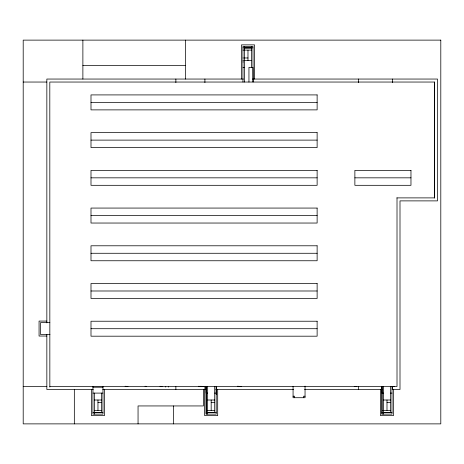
<?xml version="1.0" encoding="UTF-8"?>
<svg xmlns="http://www.w3.org/2000/svg" width="464" height="464" viewBox="0 0 464 464"><rect width="100%" height="100%" fill="white"/><g stroke="black" fill="none" stroke-linecap="round" stroke-linejoin="round"><path stroke-width="0.7" d="M216.195 394.597L216.247 386.483M356.915 386.489L354.229 386.483M244.464 47.896L251.5 47.856L244.464 47.873L244.464 46.359L244.464 82.041M101.483 412.577L94.447 412.618L101.483 412.6L101.483 393.101M214.699 412.577L207.663 412.618L214.699 412.6L214.699 386.483M390.508 412.577L383.473 412.618L390.508 412.6L390.508 386.483M242.968 47.856L252.996 47.856M242.968 50.1L251.563 50.1M242.968 57.971L243.385 57.971M244.464 57.971L247.979 57.971M242.968 60.471L243.385 60.471M244.464 60.471L251.5 60.471M242.968 61.967L243.385 61.967M82.882 65.575L185.559 65.575M242.968 67.373L244.464 67.373M243.53 79.048L46.847 79.048L46.847 322.903M252.474 79.048L437.506 79.048L437.506 200.883L400.003 200.883L400.003 389.476L392.126 389.476M23.2 82.041L46.847 82.041M90.996 102.399L317.127 102.399M90.996 140.116L317.127 140.116M90.996 177.834L317.127 177.834M354.873 177.834L410.971 177.834M396.842 197.89L434.606 197.89M90.996 215.551L317.127 215.551M90.996 253.274L317.127 253.274M90.996 290.992L317.127 290.992M46.847 321.076L39.063 321.076L39.063 336.04L46.847 336.04M49.851 322.573L40.565 322.573L40.565 334.544L49.973 334.544M90.996 328.709L317.127 328.709M23.2 386.483L46.847 386.483M49.81 386.483L397.01 386.483L397.01 197.89M394.702 386.483L392.005 386.483L392.005 414.114L381.976 414.114L381.918 386.483L381.976 393.101L383.473 393.101M92.951 387.231L102.979 387.231M93.299 389.476L46.847 389.476L46.847 334.486M102.718 389.476L206.358 389.476M215.772 389.476L293.642 389.476M304.494 389.476L382.377 389.476M92.951 393.101L102.979 393.101M207.663 393.101L206.167 393.101L206.103 386.483L206.167 414.114L216.195 414.114L216.195 386.483M214.699 393.101L216.247 393.101M390.508 393.101L392.005 393.101M293.068 396.215L294.565 396.215L294.565 397.712M305.045 396.215L303.543 396.215L303.543 397.712M94.447 400.009L101.483 400.009M207.663 400.009L214.699 400.009M383.473 400.009L390.508 400.009M97.962 402.503L101.483 402.503M211.178 402.503L214.699 402.503M386.993 402.503L390.508 402.503M94.383 410.373L101.546 410.373M207.599 410.373L214.762 410.373M382.696 410.373L390.572 410.373M92.951 412.618L102.979 412.618M206.167 412.618L216.195 412.618M381.976 412.618L392.005 412.618M198.406 386.292L203.412 386.483L200.552 386.263M125.118 386.263L127.977 386.483M159.993 386.303L162.133 386.483M145.035 386.251L146.404 386.483M168.386 386.483L168.415 387.08M206.161 386.321L206.167 414.114M434.513 197.89L434.513 82.041L49.81 82.041L49.845 387.08M434.403 82.041L434.403 197.89M393.501 389.476L393.501 415.611L380.445 415.611L380.445 389.476M392.521 79.048L392.521 82.609M392.521 386.628L392.521 389.476M386.993 400.009L386.993 410.373M383.473 386.483L383.473 414.114M381.976 386.483L381.976 414.114M358.475 79.048L358.475 82.609M358.475 386.628L358.475 389.476M305.045 386.123L305.045 397.712L293.068 397.712L293.068 386.28M254.539 79.048L254.539 44.863L241.471 44.863L241.471 79.048M251.5 46.359L251.5 67.373M248.948 82.041L248.948 67.373L252.996 67.373L253.054 82.041L252.996 46.359L242.968 46.359L242.968 82.041M247.979 50.1L247.979 60.471M217.691 389.476L217.691 415.611L204.636 415.611L204.636 389.476M211.178 400.009L211.178 410.373M207.663 386.483L207.663 414.114M204.908 79.048L204.908 82.609M204.908 386.628L204.908 389.476M203.412 389.476L203.412 405.942L138.052 405.942L138.052 423.876M185.559 40.124L185.559 79.048M175.873 79.048L175.873 82.609M175.873 386.628L175.873 389.476M173.478 405.942L173.478 423.876M165.694 386.483L165.694 387.08M104.475 389.476L104.475 415.611L91.454 415.611L91.454 389.476M102.979 386.483L102.979 414.114L92.951 414.114L92.951 386.483M97.962 400.009L97.962 410.373M94.447 393.101L94.447 414.114M82.882 40.124L82.882 79.048M74.333 389.476L74.333 423.876M440.8 40.124L23.2 40.124L23.2 423.876L440.8 423.876L440.8 40.124M317.127 94.911L90.996 94.911L90.996 109.881L317.127 109.881L317.127 94.911M317.127 132.634L90.996 132.634L90.996 147.598L317.127 147.598L317.127 132.634M317.127 170.352L90.996 170.352L90.996 185.316L317.127 185.316L317.127 170.352M410.971 170.352L354.873 170.352L354.873 185.316L410.971 185.316L410.971 170.352M317.127 208.069L90.996 208.069L90.996 223.039L317.127 223.039L317.127 208.069M317.127 245.787L90.996 245.787L90.996 260.756L317.127 260.756L317.127 245.787M317.127 283.504L90.996 283.504L90.996 298.474L317.127 298.474L317.127 283.504M317.127 321.227L90.996 321.227L90.996 336.191L317.127 336.191L317.127 321.227M241.129 386.483L237.556 386.274L241.129 386.483"/></g></svg>
